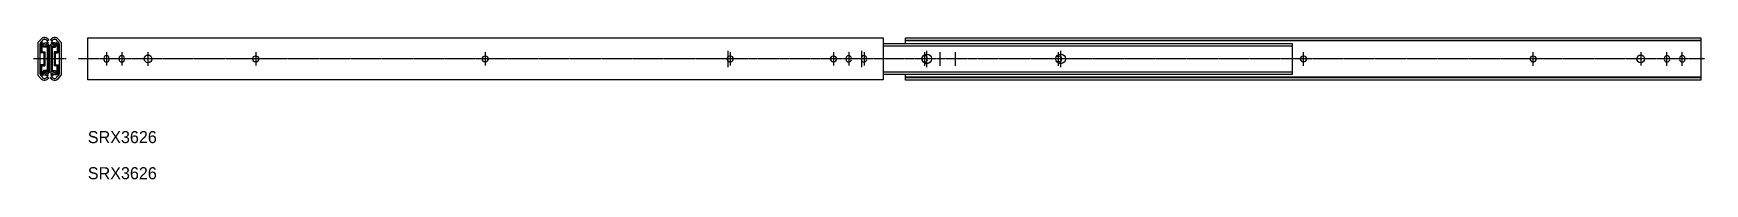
# Model space of a CAD drawing. Extents: x -35 to 1352, y 10 to 128.
import ezdxf

# ---------------------------------------------------------------- set-up
doc = ezdxf.new("R2010")
doc.units = 0
doc.linetypes.add('CENTER', pattern=[2, 1.25, -0.25, 0.25, -0.25])
doc.layers.get('0').update_dxf_attribs({"linetype": 'CONTINUOUS'})
doc.layers.add('CENTER', color=1, linetype='CENTER')

msp = doc.modelspace()

# ---------------------------------------------------------------- linework, layer by layer
at = {"color": 7, "linetype": 'CONTINUOUS'}
for p, q in [((-29, 126.2), (-31.5, 123.5)), ((-27.7, 125.3), (-29.3, 123.5)), ((-23.6, 125), (-22.3, 125.7)), ((-19.8, 125), (-21.1, 125.7)), ((-15.7, 125.3), (-14.1, 123.5)), ((-14.4, 126.2), (-12, 123.5)), ((10, 127.5), (670, 127.5)), ((10, 92.5), (10, 127.5)), ((670, 127.5), (670, 92.5)), ((688.6, 127.6), (1348.6, 127.6)), ((688.6, 122.8), (688.6, 127.6)), ((688.6, 125.6), (1348.6, 125.6)), ((1348.6, 125), (688.6, 125)), ((1348.6, 127.6), (1348.6, 92.4)), ((-31.5, 123.5), (-31.5, 96.5)), ((-29.7, 122.4), (-29.7, 97.6)), ((-28.9, 123), (-23, 123.7)), ((-28.9, 115.1), (-28.9, 123)), ((-26.4, 115.1), (-28.9, 115.1)), ((-22.9, 123), (-28.1, 122.4)), ((-28.1, 122.4), (-28.1, 115.8)), ((-28.1, 115.8), (-25.6, 115.8)), ((-27.8, 120.9), (-27.1, 121.9)), ((-26.7, 120.3), (-23, 120.3)), ((-26.7, 119.6), (-26.7, 120.3)), ((-23.8, 119.6), (-26.7, 119.6)), ((-26.4, 115.1), (-26.4, 104.9)), ((-25.6, 115.8), (-25.6, 104.2)), ((-23.8, 119.6), (-23.8, 100.4)), ((-23, 123.7), (-22.9, 123)), ((-23, 120.3), (-23, 99.7)), ((-21.7, 120.1), (-21.7, 99.9)), ((-21.7, 120.1), (-21.7, 99.9)), ((-21.7, 119.9), (-21.7, 120.1)), ((-21.7, 119.9), (-21.7, 120.1)), ((-20.4, 123.7), (-20.5, 123)), ((-20.5, 123), (-15.3, 122.4)), ((-14.5, 123), (-20.4, 123.7)), ((-20.4, 120.3), (-20.4, 99.7)), ((-16.7, 120.3), (-20.4, 120.3)), ((-19.6, 119.6), (-19.6, 100.4)), ((-19.6, 119.6), (-16.7, 119.6)), ((-17.8, 115.8), (-17.8, 104.2)), ((-15.3, 115.8), (-17.8, 115.8)), ((-17, 115.1), (-17, 104.9)), ((-17, 115.1), (-14.5, 115.1)), ((-16.7, 119.6), (-16.7, 120.3)), ((-15.6, 120.9), (-16.3, 121.9)), ((-15.3, 122.4), (-15.3, 115.8)), ((-14.5, 115.1), (-14.5, 123)), ((-13.7, 122.4), (-13.7, 97.6)), ((-12, 123.5), (-12, 96.5)), ((149.7, 112.2), (148.9, 112.2)), ((340.2, 112.2), (339.4, 112.2)), ((543.4, 112.2), (542.6, 112.2)), ((629.1, 112.2), (628.3, 112.2)), ((670, 122.8), (679.3, 122.8)), ((670, 120.7), (1009.3, 120.7)), ((679.3, 122.8), (1009.3, 122.8)), ((816, 112.2), (815.2, 112.2)), ((1009.3, 122.8), (1009.3, 97.1)), ((1019.2, 112.2), (1018.4, 112.2)), ((1209.7, 112.2), (1208.9, 112.2)), ((-26.4, 104.9), (-28.9, 104.9)), ((-28.9, 104.9), (-28.9, 97)), ((-28.1, 104.2), (-25.6, 104.2)), ((-28.1, 97.6), (-28.1, 104.2)), ((-22.9, 97), (-28.1, 97.6)), ((-27.8, 99.1), (-27.1, 98.1)), ((-23.8, 100.4), (-26.7, 100.4)), ((-26.7, 100.4), (-26.7, 99.7)), ((-26.7, 99.7), (-23, 99.7)), ((-21.7, 100.1), (-21.7, 99.9)), ((-21.7, 100.1), (-21.7, 99.9)), ((-20.5, 97), (-15.3, 97.6)), ((-16.7, 99.7), (-20.4, 99.7)), ((-19.6, 100.4), (-16.7, 100.4)), ((-15.3, 104.2), (-17.8, 104.2)), ((-17, 104.9), (-14.5, 104.9)), ((-16.7, 100.4), (-16.7, 99.7)), ((-15.6, 99.1), (-16.3, 98.1)), ((-15.3, 97.6), (-15.3, 104.2)), ((-14.5, 104.9), (-14.5, 97)), ((23.2, 110.4), (23.2, 109.6)), ((27.8, 109.6), (27.8, 110.4)), ((36, 110.4), (36, 109.6)), ((40.5, 109.6), (40.5, 110.4)), ((148.9, 107.8), (149.7, 107.8)), ((339.4, 107.8), (340.2, 107.8)), ((542.6, 107.8), (543.4, 107.8)), ((628.3, 107.8), (629.1, 107.8)), ((670, 99.3), (1009.3, 99.3)), ((1009.3, 97.1), (670, 97.1)), ((688.6, 92.4), (688.6, 97.1)), ((815.2, 107.8), (816, 107.8)), ((1018.4, 107.8), (1019.2, 107.8)), ((1208.9, 107.8), (1209.7, 107.8)), ((-29, 93.8), (-31.5, 96.5)), ((-27.7, 94.7), (-29.3, 96.5)), ((-28.9, 97), (-23, 96.3)), ((-23.6, 95), (-22.3, 94.3)), ((-23, 96.3), (-22.9, 97)), ((-19.8, 95), (-21.1, 94.3)), ((-20.4, 96.3), (-20.5, 97)), ((-14.5, 97), (-20.4, 96.3)), ((-15.7, 94.7), (-14.1, 96.5)), ((-14.4, 93.8), (-12, 96.5)), ((670, 92.5), (10, 92.5)), ((688.6, 95), (1348.6, 95)), ((1348.6, 94.3), (688.6, 94.3)), ((1348.6, 92.4), (688.6, 92.4))]:
    msp.add_line(p, q, dxfattribs=at)
for centre, radius in [((60, 110), 3.2), ((706.2, 110), 4), ((817.3, 110), 4), ((1298.6, 110), 3.2)]:
    msp.add_circle(centre, radius, dxfattribs=at)
for centre, radius, start, end in [((-25.8, 123.5), 4.16, 31.3026, 139.3341), ((-25.8, 123.9), 2.33, 355.1784, 198.9498), ((-25.8, 123.7), 2.55, 31.0618, 139.3743), ((-17.6, 123.5), 4.16, 40.6659, 148.6974), ((-17.6, 123.9), 2.33, 341.0502, 184.8216), ((-17.6, 123.7), 2.55, 40.6257, 148.9382), ((-27.9, 122.4), 1.76, 139.3743, 180), ((-25.8, 124.3), 3.96, 239.2521, 298.1841), ((-25.8, 123.9), 2.33, 218.266, 335.8603), ((-25.8, 124.1), 2.58, 238.8091, 297.444), ((-23.7, 120.1), 2, 0, 117.444), ((-23.6, 120.2), 0.653, 9.3505, 118.1841), ((-19.7, 120.1), 2, 62.556, 180), ((-19.8, 120.2), 0.653, 61.8159, 170.6495), ((-17.6, 123.9), 2.33, 204.1397, 321.734), ((-17.6, 124.3), 3.96, 241.8159, 300.7479), ((-17.6, 124.1), 2.58, 242.556, 301.1909), ((-15.5, 122.4), 1.76, 0, 40.6257), ((25.5, 110.4), 2.25, 0, 180), ((38.2, 110.4), 2.25, 0, 180), ((148.9, 110), 2.25, 90, 270), ((149.7, 110), 2.25, 270, 90), ((339.4, 110), 2.25, 90, 270), ((340.2, 110), 2.25, 270, 90), ((542.6, 110), 2.25, 90, 270), ((543.4, 110), 2.25, 270, 90), ((628.3, 110), 2.25, 90, 270), ((629.1, 110), 2.25, 270, 90), ((641.4, 110.4), 2.25, 0, 180), ((654.1, 110.4), 2.25, 0, 180), ((704.5, 110.4), 2.25, 0, 180), ((815.2, 110), 2.25, 90, 133.6888), ((816, 110), 2.25, 270, 90), ((1018.4, 110), 2.25, 90, 270), ((1019.2, 110), 2.25, 270, 90), ((1208.9, 110), 2.25, 90, 270), ((1209.7, 110), 2.25, 270, 90), ((1320.4, 110.4), 2.25, 0, 180), ((1333.1, 110.4), 2.25, 0, 180), ((-27.9, 97.6), 1.76, 180, 220.6257), ((-25.8, 95.7), 3.96, 61.8159, 120.7479), ((-25.8, 96.1), 2.33, 24.1397, 141.734), ((-25.8, 95.9), 2.58, 62.556, 121.1909), ((-23.7, 99.9), 2, 242.556, 0), ((-23.6, 99.8), 0.653, 241.8159, 350.6495), ((-19.7, 99.9), 2, 180, 297.444), ((-19.8, 99.8), 0.653, 189.3505, 298.1841), ((-17.6, 96.1), 2.33, 38.266, 155.8603), ((-17.6, 95.7), 3.96, 59.2521, 118.1841), ((-17.6, 95.9), 2.58, 58.8091, 117.444), ((-15.5, 97.6), 1.76, 319.3743, 0), ((25.5, 109.6), 2.25, 180, 0), ((38.2, 109.6), 2.25, 180, 0), ((641.4, 109.6), 2.25, 180, 0), ((654.1, 109.6), 2.25, 180, 0), ((704.5, 109.6), 2.25, 180, 0), ((815.2, 110), 2.25, 226.3112, 270), ((1320.4, 109.6), 2.25, 180, 0), ((1333.1, 109.6), 2.25, 180, 0), ((-25.8, 96.5), 4.16, 220.6659, 328.6974), ((-25.8, 96.1), 2.33, 161.0502, 4.8216), ((-25.8, 96.3), 2.55, 220.6257, 328.9382), ((-17.6, 96.5), 4.16, 211.3026, 319.3341), ((-17.6, 96.1), 2.33, 175.1784, 18.9498), ((-17.6, 96.3), 2.55, 211.0618, 319.3743)]:
    msp.add_arc(centre, radius, start, end, dxfattribs=at)
at = {"layer": 'CENTER', "color": 1, "linetype": 'CENTER'}
for p, q in [((25.5, 115.6), (25.5, 104.3)), ((38.2, 115.6), (38.2, 104.3)), ((60, 104.3), (60, 115.6)), ((149.3, 115.6), (149.3, 104.3)), ((339.8, 115.6), (339.8, 104.3)), ((541.3, 103), (541.3, 117)), ((543, 115.6), (543, 104.3)), ((628.7, 115.6), (628.7, 104.3)), ((641.4, 115.6), (641.4, 104.3)), ((652.4, 103), (652.4, 117)), ((654.1, 115.6), (654.1, 104.3)), ((704.5, 104.3), (704.5, 115.6)), ((706.2, 103), (706.2, 117)), ((717.2, 104.3), (717.2, 115.6)), ((729.9, 104.3), (729.9, 115.6)), ((815.6, 104.3), (815.6, 115.6)), ((817.3, 103), (817.3, 117)), ((1018.8, 104.3), (1018.8, 115.6)), ((1209.3, 104.3), (1209.3, 115.6)), ((1298.6, 115.6), (1298.6, 104.3)), ((1320.4, 104.3), (1320.4, 115.6)), ((1333.1, 104.3), (1333.1, 115.6)), ((-8, 110), (-35.1, 110)), ((1351.6, 110), (2, 110))]:
    msp.add_line(p, q, dxfattribs=at)

# ---------------------------------------------------------------- texts
at = {"color": 7, "linetype": 'CONTINUOUS'}
for p in [(10, 40), (10, 10)]:
    msp.add_text('SRX3626', height=10, dxfattribs=at).set_placement(p)

doc.saveas('drawing.dxf')
